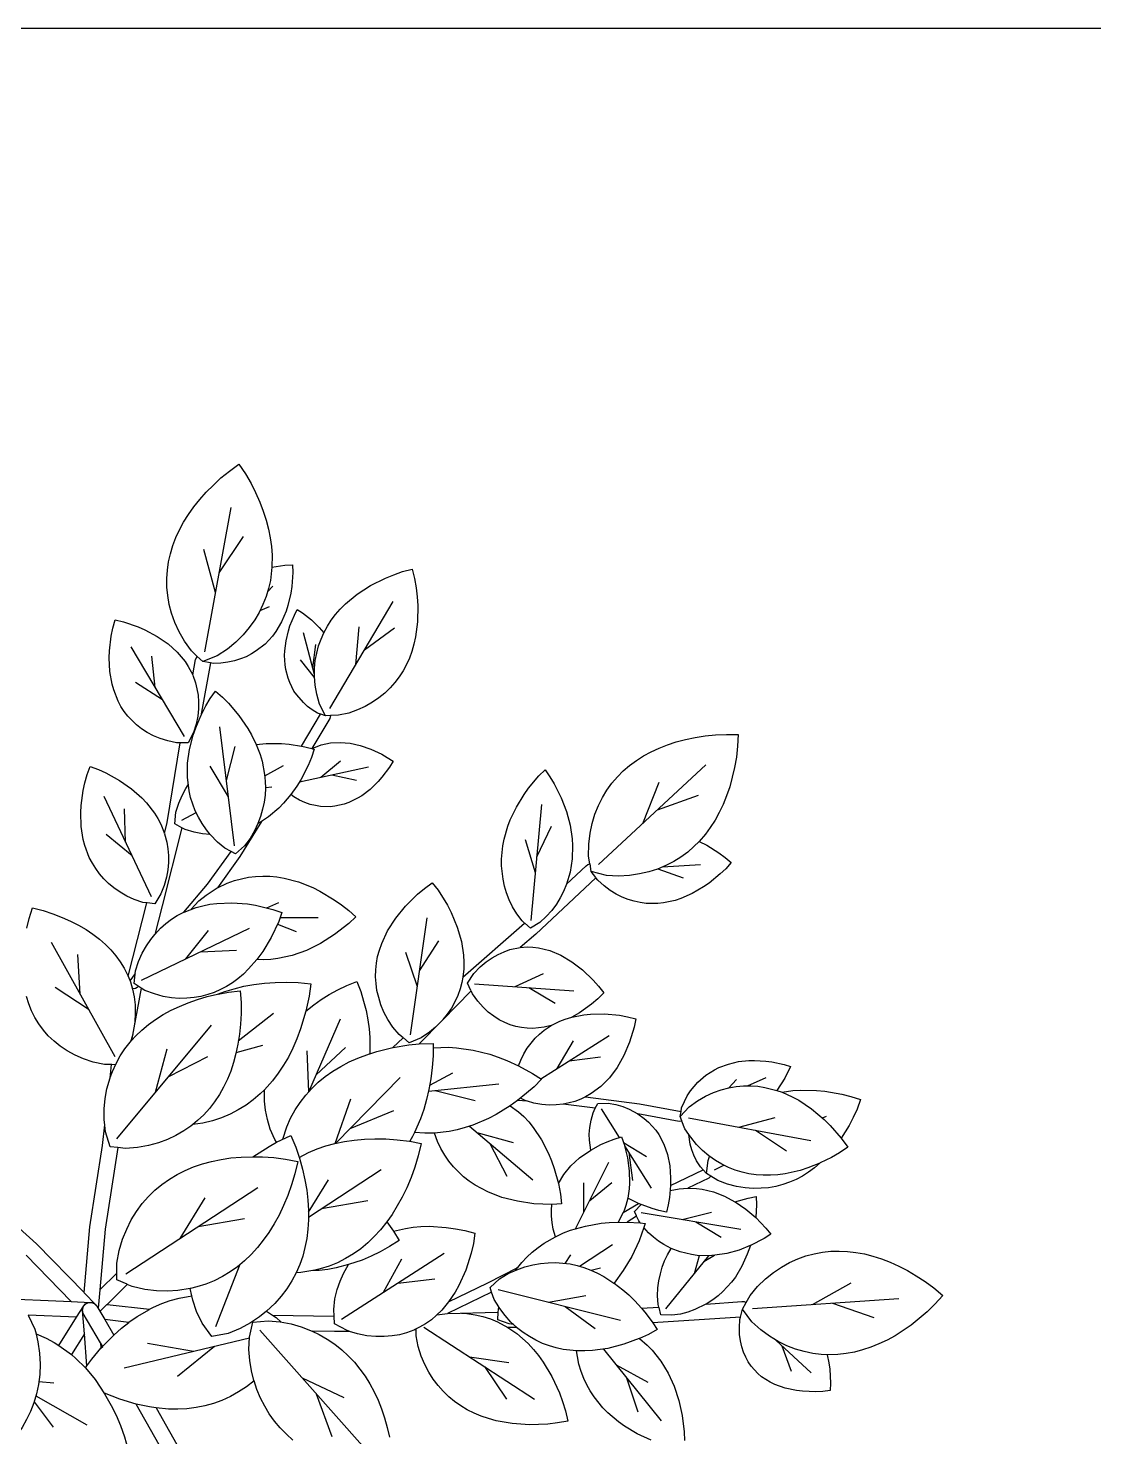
# Model space of a CAD drawing. Header units: millimetres. Extents: x 488786 to 747986, y 25193 to 95000.
# Drawn here: x 580394 to 581064, y 82563 to 83449 of the extents above; entities that cross this region are included whole.
import ezdxf

# ---------------------------------------------------------------- set-up
doc = ezdxf.new("R2010")
doc.units = ezdxf.units.MM
for name, color, linetype in [('10. ETC', 251, 'Continuous'), ('6. FUR1', 181, 'Continuous'), ('8. FUR-L', 74, 'Continuous')]:
    doc.layers.add(name, color=color, linetype=linetype)
doc.layers.add('7. FUR2', color=241, linetype='Continuous', lineweight=5)

# ---------------------------------------------------------------- blocks, each defined once
blk = doc.blocks.new('YUHIHA_Accessory_Plant_Shrub_A_Plan')
at = {"layer": '6. FUR1'}
for points in [[(-40.9, 9.7), (7.7, 7.6), (-20.7, 36.8)], [(-53.6, 79.4), (-14.1, 43.9), (15.8, 13.2), (19.5, 54.5), (27.4, 105.7), (28.8, 118.7), (28.5, 122), (28.5, 128.9), (29.1, 135.3), (30.2, 141.4), (32.2, 148.4), (33.1, 156.7), (28.6, 156.8), (21.6, 158.2), (15.5, 160.2), (10.1, 162.6), (5.2, 165.3), (0.8, 168.2), (-3.1, 171.4), (-6.7, 174.8), (-9.8, 178.4), (-12.6, 182.2), (-15.1, 186.2), (-17.2, 190.5), (-18.9, 194.9), (-20.4, 199.4)], [(-20.3, 242.4), (-18.7, 248.6), (-16.6, 255.2), (-9.9, 253.5), (-3.8, 251.6), (2, 249.3), (7.3, 246.9), (12.3, 244.3), (17.1, 241.6), (21.4, 238.7), (25.5, 235.5), (29.3, 232.2), (32.7, 228.8), (35.8, 225.1), (38.6, 221.3), (41, 217.3), (43.5, 212.2), (55.3, 258.4), (52.8, 258.7), (47.3, 260.6), (42.6, 262.7), (38.4, 265.1), (34.6, 267.8), (31.2, 270.6), (28.2, 273.6), (25.5, 276.7), (23.1, 280), (21, 283.4), (19.1, 286.9), (16.3, 294.4), (15.3, 298.3), (14, 306.5), (13.8, 315.2), (14, 319.7), (15.3, 329.1), (16.3, 334), (17.7, 339.1), (19.6, 344.3), (24.8, 342.4), (29.5, 340.2), (38.1, 335.4), (45.6, 330.2), (52.1, 324.4), (55, 321.4), (60, 314.9), (62.1, 311.5), (64, 308), (66.3, 302), (68.1, 309), (76.3, 359.2), (74, 359.2), (68.5, 360.4), (63.7, 361.9), (59.4, 363.6), (55.5, 365.7), (52, 368), (48.8, 370.4), (46, 373.1), (43.4, 375.9), (41.1, 378.9), (39, 382), (37.2, 385.3), (34.5, 392.4), (33.4, 396.1), (32, 404), (31.6, 412.5), (31.8, 416.9), (32.9, 426.3), (33.9, 431.2), (35.3, 436.4), (40.5, 435.2), (49.9, 432), (54.1, 430.2), (61.8, 426.1), (68.6, 421.4), (74.4, 416.1), (79.3, 410.3), (81.3, 407.2), (84.1, 401.8), (85.9, 411.6), (87, 413.5), (83.4, 416.9), (78.9, 423), (75.5, 429), (72.9, 434.8), (70.8, 440.6), (69.4, 446.2), (68.4, 451.7), (67.9, 457.1), (67.8, 462.5), (68.2, 467.8), (68.9, 473), (70.1, 478.1), (71.6, 483.2), (73.5, 488.2), (75.8, 493.1), (78.4, 498), (81.4, 502.8), (84.8, 507.5), (88.5, 512.2), (92.6, 516.8), (97.1, 521.3), (101.9, 525.8), (107.2, 530.1), (113.2, 534.4), (117.3, 528.3), (120.8, 522.3), (123.7, 516.5), (126.3, 510.6), (128.5, 504.9), (130.3, 499.2), (131.8, 493.6), (132.9, 488), (133.7, 482.6), (134, 477.1), (133.9, 469.6), (142.1, 470.9), (146.9, 471.1), (147, 466.3), (146.4, 457.5), (145.8, 453.3), (143.9, 445.6), (142.8, 441.9), (139.9, 435.2), (136.3, 429.1), (134.3, 426.3), (129.6, 421.2), (124.1, 416.9), (121, 415), (117.8, 413.3), (114.2, 411.9), (110.4, 410.7), (106.3, 409.8), (101.8, 409.2), (96.9, 409.1), (95.3, 409.4), (89.3, 376.1), (92.4, 382.3), (95.2, 386.9), (98.4, 391.7), (102.8, 387.9), (106.6, 384), (113.2, 376.2), (118.7, 368.2), (121.1, 364.1), (124, 358.1), (130.4, 358.7), (139.9, 358.6), (144.8, 358.2), (152.6, 357), (164.5, 377.1), (162.7, 377.8), (159.2, 379.8), (156.3, 382), (153.7, 384.4), (149.5, 389.2), (147.8, 391.7), (145.1, 397), (144.1, 399.7), (142.6, 405.3), (142.2, 408.1), (141.8, 414), (142, 417), (142.8, 423.2), (144.3, 429.6), (145.3, 432.8), (148.1, 439.5), (149.9, 443), (153.2, 440.9), (158.8, 436.4), (163.7, 431.7), (166.6, 428.4), (168.8, 432.5), (171.2, 436.2), (173.9, 439.8), (176.9, 443.2), (180.2, 446.5), (187.5, 452.6), (195.9, 458), (205.4, 462.7), (210.6, 464.9), (216.1, 466.8), (222.2, 468.4), (223.7, 462.4), (224.6, 456.6), (225.3, 451), (225.6, 445.6), (225.4, 435.3), (224.2, 425.7), (223.2, 421.1), (221.9, 416.6), (220.4, 412.4), (218.5, 408.3), (216.4, 404.3), (214, 400.6), (211.3, 397), (208.2, 393.6), (204.9, 390.3), (201.2, 387.4), (197.1, 384.6), (192.6, 382), (187.7, 379.8), (182.2, 377.8), (175.8, 376.4), (170.7, 376.2), (170.3, 374.5), (159.1, 355.5), (159.3, 355.5), (165, 357.8), (170.8, 359.1), (176.9, 359.4), (183.1, 358.9), (189.5, 357.4), (196.2, 355.1), (203, 351.9), (206.5, 349.9), (210.1, 347.5), (207.8, 343.8), (203.1, 337.5), (200.7, 334.7), (195.7, 329.8), (190.4, 325.8), (187.8, 324.2), (182.2, 321.5), (179.4, 320.5), (173.6, 319.2), (170.6, 318.9), (164.5, 319.1), (161.3, 319.6), (158, 320.4), (154.7, 321.6), (151.3, 323.1), (147.8, 325.1), (145.8, 326.6), (141.2, 321.1), (138.2, 318), (131.7, 312.5), (127.4, 309.7), (113.7, 287.6), (99.7, 267.8), (105.8, 270.8), (110.3, 272.4), (114.7, 273.6), (119.2, 274.5), (123.7, 275.1), (128.2, 275.3), (132.6, 275.2), (137.1, 274.7), (141.6, 274), (150.6, 271.6), (159.6, 268), (164.1, 265.8), (173.1, 260.4), (177.6, 257.2), (182.2, 253.7), (186.7, 249.6), (182.2, 245.4), (173.3, 238.5), (164.5, 232.9), (155.6, 228.5), (146.6, 225.3), (137.7, 223.4), (133.2, 222.8), (128.8, 222.6), (124.4, 222.7), (119.2, 216.8), (116, 213.6), (112.6, 210.7), (109.1, 208.1), (105.4, 205.8), (101.6, 203.8), (97.7, 202.1), (93.6, 200.7), (89.3, 199.6), (85, 198.8), (80.4, 198.4), (75.6, 198.3), (70.7, 198.7), (65.5, 199.6), (60, 201.1), (54.1, 203.3), (51.8, 204.8), (45.7, 171.9), (48.3, 174.8), (52.1, 178.4), (56.3, 181.9), (60.7, 185.1), (65.5, 188.1), (70.5, 190.8), (75.8, 193.3), (81.3, 195.6), (87.2, 197.7), (93.3, 199.4), (99.8, 201), (104.4, 202.7), (110.2, 204.4), (116.3, 205.9), (122.6, 207), (129.2, 207.9), (136, 208.4), (143.1, 208.6), (150.5, 208.3), (158.3, 207.5), (157.3, 199.7), (155.3, 190.3), (160.3, 194.3), (164.9, 197.6), (169.9, 200.7), (175.3, 203.7), (181, 206.5), (187.3, 209), (189.8, 202.7), (191.6, 196.5), (193.1, 190.6), (194.2, 184.8), (195, 179.2), (195.5, 173.7), (195.5, 163.5), (200, 164.9), (210, 167.4), (216.5, 173.4), (214, 175.5), (210, 180.3), (206.9, 185.1), (204.4, 189.7), (202.5, 194.3), (201.1, 198.8), (200, 203.2), (199.4, 207.6), (199.1, 211.9), (199.2, 216.2), (199.7, 220.4), (200.4, 224.6), (201.6, 228.7), (203, 232.8), (206.7, 240.8), (211.8, 248.7), (218, 256.4), (225.5, 263.9), (229.8, 267.5), (234.7, 271.1), (238.4, 266.3), (244.3, 256.9), (246.7, 252.3), (250.5, 243.1), (253.1, 234.2), (254.5, 225.4), (254.7, 221.1), (254.6, 216.8), (254, 211.7), (292.8, 245.6), (291.3, 247), (287.9, 251.5), (285.3, 256), (283.2, 260.4), (281.5, 264.7), (280.3, 269), (279.3, 273.3), (278.4, 281.8), (278.4, 286), (279.1, 294.3), (279.9, 298.4), (282.3, 306.6), (283.8, 310.7), (287.7, 318.7), (292.5, 326.6), (295.3, 330.6), (301.8, 338.4), (305.7, 342.2), (308.8, 337.7), (311.4, 333.3), (315.8, 324.5), (319.1, 315.8), (321.4, 307.2), (322.7, 298.7), (323, 294.5), (322.8, 286.1), (321.5, 277.8), (319.2, 270.2), (331.5, 281.7), (332.7, 282.5), (333.9, 282.9), (333.1, 287.8), (333.2, 295.4), (334, 302.2), (335.3, 308.4), (337.1, 314.3), (339.3, 319.7), (341.8, 324.7), (344.6, 329.3), (347.8, 333.7), (351.2, 337.7), (354.9, 341.4), (358.9, 344.9), (363.2, 348), (367.7, 350.9), (372.4, 353.5), (377.5, 355.8), (382.7, 357.9), (388.2, 359.7), (394, 361.2), (400, 362.5), (406.3, 363.4), (412.9, 364.1), (419.8, 364.4), (427.1, 364.3), (426.8, 356.9), (426, 350.1), (424.8, 343.6), (423.4, 337.4), (421.8, 331.5), (419.8, 325.8), (417.7, 320.4), (415.2, 315.3), (412.6, 310.5), (409.6, 305.9), (406.5, 301.6), (402.6, 297.1), (407.4, 294.7), (415, 289.9), (418.9, 287), (422.8, 283.7), (419.4, 279.9), (415.9, 276.6), (408.9, 270.8), (405.4, 268.4), (398.3, 264.2), (391.1, 261.1), (387.5, 260), (380.2, 258.4), (376.6, 258), (369.2, 258.1), (365.5, 258.6), (361.8, 259.4), (358, 260.5), (354.2, 262), (350.4, 263.9), (346.6, 266.2), (342.8, 269.1), (338.9, 272.7), (337.7, 274.2), (299.8, 238.8), (290.1, 230.3), (294.5, 230.7), (298.1, 230.6), (301.6, 230.1), (308.7, 228.4), (315.6, 225.5), (322.5, 221.4), (329.3, 216.2), (336, 209.7), (339.4, 206), (342.6, 201.7), (338.8, 198), (335, 194.7), (327.4, 189.3), (322.6, 186.5), (330.1, 188), (334.2, 188.4), (343, 188.5), (352.5, 187.7), (357.5, 186.8), (362.7, 185.5), (361.7, 180.2), (358.8, 170.7), (355.2, 162.3), (351, 154.9), (346.2, 148.4), (340.8, 142.9), (334.8, 138.4), (331.2, 136.3), (365.2, 131.9), (391.2, 127.1), (391.6, 129.5), (393.3, 133.5), (395.1, 137.1), (397.2, 140.2), (401.7, 145.6), (406.8, 150), (412.2, 153.4), (415, 154.8), (421, 157), (427.3, 158.5), (433.9, 159.2), (437.4, 159.3), (444.6, 158.9), (448.3, 158.4), (456, 156.8), (460, 155.5), (456.4, 148.1), (451.4, 140.4), (454.8, 139.2), (461.6, 140.3), (466.4, 140.6), (476.4, 140.4), (481.6, 139.9), (492.4, 138), (498.1, 136.6), (504, 134.6), (501.9, 128.7), (499.5, 123.3), (496.9, 118.3), (492, 110.3), (496.1, 104.6), (490.9, 101.1), (485.9, 98.2), (478.8, 94.8), (475.1, 91.6), (471.4, 88.9), (467.6, 86.5), (463.6, 84.4), (459.5, 82.7), (455.3, 81.2), (450.9, 80), (446.3, 79.2), (441.6, 78.8), (436.6, 78.7), (431.5, 79.1), (426.1, 80), (420.4, 81.4), (414.4, 83.7), (410, 86.4), (408.7, 85.2), (395.5, 78.9), (401, 78.7), (404.6, 78.2), (411.7, 76.5), (418.6, 73.8), (425.1, 70.4), (433.4, 72.7), (438.5, 73.7), (438.7, 68.5), (438.2, 60.4), (444.6, 53.8), (447.7, 49.9), (443.6, 47.3), (434.8, 42.8), (432.9, 37.3), (429.5, 29.8), (425.4, 23), (423, 19.8), (417.6, 13.9), (414.5, 11.2), (411.3, 8.7), (407, 6), (429.5, 7.6), (430.9, 7.5), (432.2, 7), (434.6, 11.3), (439.4, 17.1), (444.4, 21.9), (449.4, 25.9), (454.4, 29.3), (459.5, 32.1), (464.6, 34.4), (469.7, 36.3), (474.9, 37.6), (480.1, 38.6), (485.4, 39.2), (490.6, 39.3), (495.9, 39.1), (501.2, 38.5), (506.6, 37.5), (511.9, 36.1), (517.3, 34.4), (522.7, 32.3), (528.2, 29.9), (533.6, 27), (539.1, 23.8), (544.7, 20.2), (550.2, 16.1), (555.8, 11.4), (550.9, 5.9), (546, 1.1), (541, -3.2), (536, -7.2), (531, -10.7), (525.9, -13.9), (520.8, -16.7), (515.7, -19.1), (510.6, -21.2), (505.4, -22.9), (500.3, -24.2), (495.1, -25.2), (489.8, -25.8), (483.1, -25.9), (484.2, -31), (484.8, -35), (485.3, -43.7), (485.1, -48.5), (480.4, -49), (475.9, -49.2), (467.6, -48.9), (463.8, -48.4), (456.7, -46.9), (450.2, -44.6), (447.3, -43.1), (441.9, -39.7), (439.5, -37.7), (435.3, -33), (433.5, -30.3), (431.9, -27.4), (430.5, -24.3), (429.4, -20.9), (428.6, -17.2), (428, -13.1), (427.9, -8.7), (428.2, -3.7), (428.6, -2.2), (373.5, -5.9), (376.2, -10.1), (370.8, -13.1), (365, -15.7), (370, -19.9), (373.1, -23.1), (378.6, -29.9), (383.1, -37.5), (386.9, -45.7), (389.8, -54.6), (391.9, -64.2), (393.1, -74.4), (393.3, -79.9)], [(372.5, -79.7), (363.6, -75.6), (355.6, -70.8), (351.9, -68.2), (345.1, -62.4), (342, -59.2), (336.5, -52.4), (334.1, -48.7), (331.9, -44.8), (330, -40.8), (328.4, -36.5), (327, -31.9), (326, -27.1), (325.5, -23.4), (317.1, -22.5), (312.7, -21.6), (308.4, -20.3), (304.1, -18.8), (299.9, -16.8), (295.9, -14.5), (291.9, -11.9), (287.8, -8.7), (282.2, -8.7), (288, -12.6), (291.6, -15.6), (295.1, -18.9), (298.5, -22.5), (301.6, -26.4), (304.6, -30.5), (310, -39.6), (314.7, -49.8), (316.7, -55.3), (318.6, -61.2), (320.1, -67.6), (313.6, -68.8), (307.5, -69.5), (301.6, -69.8), (295.9, -69.9), (285.1, -69.2), (274.9, -67.4), (270.1, -66.1), (265.5, -64.5), (261.1, -62.6), (256.8, -60.5), (252.7, -58), (248.8, -55.3), (245.2, -52.3), (241.7, -48.9), (238.4, -45.2), (235.4, -41.2), (232.6, -36.8), (230.1, -32), (227.8, -26.7), (226, -20.8), (224.7, -14.1), (224.7, -10.3), (223.2, -10.4), (218.6, -12.1), (214.2, -13.3), (209.5, -14.1), (204.5, -14.5), (199.3, -14.4), (193.7, -13.9), (187.8, -12.7), (182.8, -11.2), (173.2, -11.3), (159.2, -11.1), (163.6, -13.2), (168.7, -16.1), (173.4, -19.3), (177.8, -22.8), (181.9, -26.6), (185.8, -30.6), (189.3, -34.9), (192.5, -39.4), (195.5, -44.2), (198.2, -49.2), (200.7, -54.5), (202.9, -60), (204.8, -65.7), (206.4, -71.6), (207.8, -77.8)], [(147.1, -79.7), (143, -75.9), (139.1, -71.9), (135.6, -67.6), (132.3, -63.1), (129.4, -58.3), (126.8, -53.2), (124.5, -47.8), (122.7, -42.3), (118, -46), (113, -49.3), (107.8, -52.2), (102.5, -54.6), (97.2, -56.5), (91.8, -58), (86.2, -59.1), (80.5, -59.9), (74.8, -60.1), (68.9, -60.1), (61.1, -59.3), (77.9, -89)], [(69.3, -93.6), (48.6, -56.9), (38.3, -53.9), (28.7, -50), (28.7, -50.5), (32.9, -57.8), (35.9, -64), (38.7, -70.5), (41.2, -77.5), (43.4, -85)]]:
    blk.add_lwpolyline(points, dxfattribs=at)
for points in [[(64.9, 256.6), (60.3, 238.6), (63.9, 242.4), (67.2, 245.4), (70.7, 248.1), (74.4, 250.4), (78.6, 252.6), (93.5, 270.1), (108.2, 290.7), (104.4, 292.8), (99.8, 296.5), (95.2, 301.4), (90.2, 301.9), (85, 302.9), (79.4, 304.6), (77.3, 305.7)], [(241, 184.5), (226.5, 169.7), (235.4, 170), (235.4, 167.2), (244.9, 167.6), (250.1, 167.3), (260.5, 165.8), (271, 163.2), (276.3, 161.4), (281.6, 159.3), (289.1, 155.9), (290.4, 159.4), (292.3, 163.4), (294.5, 166.9), (296.9, 170.2), (299.4, 173.2), (302.2, 175.9), (305.1, 178.3), (309.6, 181.2), (305.2, 180.2), (301.6, 179.7), (298, 179.4), (294.4, 179.5), (290.9, 179.9), (287.3, 180.7), (283.8, 181.7), (280.4, 183.1), (276.9, 184.9), (273.4, 187.1), (270, 189.7), (266.7, 192.8), (263.4, 196.6), (260.1, 201.1), (259.2, 203.1)], [(83, 118), (78.5, 114.9), (73.6, 112), (68.3, 109.5), (62.6, 107.4), (56.4, 105.7), (49.5, 104.4), (41.9, 103.9), (37, 104.5), (29.1, 53.2), (25.7, 14.9), (36.4, 25.5), (36.3, 31.7), (37.9, 39.7), (40, 46.8), (42.6, 53.2), (45.5, 59), (48.8, 64.3), (52.4, 69.2), (56.3, 73.6), (60.4, 77.6), (64.8, 81.3), (69.5, 84.6), (74.3, 87.5), (79.4, 90), (84.7, 92.3), (90.2, 94.2), (96, 95.7), (102, 97), (108.1, 97.9), (114.5, 98.4), (122, 98.7), (132.1, 105.2), (136.8, 107.8), (135.7, 109.5), (132.9, 116), (131.1, 122.2), (129.9, 128), (129.2, 133.6), (129.2, 140.8), (126.5, 138.2), (122.2, 134.5), (117.7, 131.2), (112.8, 128.1), (107.7, 125.5), (102.3, 123.2), (96.5, 121.3), (90.5, 119.9), (84.2, 118.9)], [(289, 126.9), (292.3, 123.9), (295.4, 120.6), (298.3, 117.1), (303.5, 109.4), (307.9, 100.8), (309.8, 96.2), (311.5, 91.3), (314.1, 81.9), (317.6, 87.6), (322, 93), (327.4, 97.9), (334.5, 102.8), (333.6, 109), (333.5, 112.9), (333.8, 117.1), (334.6, 121.6), (335.9, 126.4), (337.3, 129.2), (317, 131.8), (312.6, 131.3), (308.2, 131.2), (303.6, 131.6), (298.6, 132.4), (294.6, 133.6), (288.3, 134), (283.8, 130.8)], [(368.1, 122.8), (370.8, 120.5), (375.3, 115.4), (377.2, 112.6), (380.4, 106.6), (382.6, 100.1), (384.1, 93), (384.6, 85.4), (384.6, 80.6), (405.1, 90.5), (403.4, 92.3), (401, 96), (399.3, 99.6), (398, 103.1), (397, 106.5), (396.1, 112.7), (393.7, 116.3), (391.8, 121.1), (390, 120.9), (364, 125.7)], [(222.3, 111.5), (220.6, 108.4), (227.7, 107), (226, 99.3), (223.8, 92.2), (221.4, 85.6), (218.8, 79.2), (215.9, 73.3), (212.8, 67.7), (209.5, 62.4), (206.2, 57.7), (210.4, 51.8), (217.9, 53.6), (222.7, 54.4), (227.6, 54.8), (232.8, 54.9), (243.6, 54.2), (249.3, 53.4), (255.3, 52.2), (261.6, 50.5), (260.6, 44), (259.2, 38.1), (255.8, 27.3), (251.5, 17.7), (249.1, 13.4), (245, 7.3), (269.7, 19.3), (288.5, 29), (291, 32.1), (294.3, 35.5), (297.7, 38.7), (301.3, 41.6), (305.1, 44.2), (312.2, 48.3), (310.8, 53.2), (310.1, 57.3), (309.7, 61.3), (309.7, 65.1), (310, 68.7), (298.7, 69.1), (288.3, 70.7), (278.6, 73.1), (269.8, 76.5), (261.7, 80.8), (258, 83.3), (254.5, 86.1), (251.2, 89.1), (248.1, 92.3), (245.2, 95.9), (242.6, 99.7), (240.2, 103.8), (238.1, 108.2), (236.1, 113.6), (230.1, 113.5), (223.6, 114)], [(355.5, 64.9), (354.9, 63.5), (364.5, 69.3), (357.8, 72.7), (356.6, 68.1)], [(376.9, 5.7), (376.5, 11.1), (376.7, 16.1), (377.3, 20.7), (378.2, 25.1), (379.4, 29.2), (380.9, 33.1), (382.7, 36.9), (385, 41), (380.5, 43.4), (377.1, 45.5), (373.9, 48), (370.7, 50.9), (367.8, 54.1), (364.8, 45.7), (360.2, 35.9), (354.9, 27.1), (349.1, 19.2), (354.6, 15), (358.4, 11.7), (362.1, 8), (366.3, 3.4), (377.3, 4)], [(365.6, 57.1), (364.6, 58.4), (363.2, 61.3), (357.4, 57.6)], [(172.8, 2.5), (173.6, 9.2), (175, 15.2), (176.8, 20.4), (178.9, 25.2), (182.1, 30.8), (174.3, 28.7), (169, 27.8), (163.7, 27.2), (159.7, 27), (152.2, 25.8), (149.2, 25.6), (146.5, 20.5), (143.4, 15.6), (139.8, 10.9), (135.8, 6.4), (130.6, 1.5), (134.4, -0.9), (173, -1.6)], [(59.4, 4), (64.7, 6.3), (70, 8.2), (75.5, 9.8), (83.6, 11.2), (82.6, 15.8), (74.7, 14.5), (68.2, 14.1), (61.3, 14.3), (54, 15.2), (46, 17), (43, 18.3), (30.3, 5.8), (57, 2.7)], [(276, 0.9), (276.3, 0.9), (276.6, 4.2), (273.8, 8.8), (272.1, 13.5), (244.4, 0.1)], [(-15.2, -9.8), (-14.4, -12.8), (-8.1, -15.5), (-3.1, -18.1), (0, -20.1), (11.1, -2.3), (-19.3, -1)], [(28.8, -3.8), (34.5, -13.5), (39.3, -9.2), (43.9, -5.6)], [(10.7, -28.2), (16.6, -34.2), (17.6, -32.8), (16, -12.8), (7.8, -25.8)], [(26.4, -21.8), (27.5, -20.7), (26.2, -18.4)]]:
    blk.add_lwpolyline(points, close=True, dxfattribs=at)
at = {"layer": '8. FUR-L'}
for points in [[(91.7, 416.4), (108.2, 507.1)], [(100.8, 466.1), (116, 489)], [(98.5, 453.7), (91.2, 480.7)], [(133.9, 469.6), (133, 461.3), (131.8, 456.1), (130.3, 451.1), (128.3, 446.1), (125.9, 441.2), (123.1, 436.4), (119.7, 431.6), (115.8, 427), (111.2, 422.5), (105.9, 418.1), (99.6, 413.9), (90.5, 410.2)], [(131.2, 454.1), (134.5, 457.7)], [(126.5, 442.3), (132.4, 444.9)], [(170.3, 380.7), (210.2, 448.1)], [(160.7, 402), (153.8, 428.3)], [(167.6, 376.1), (163.8, 383.5), (162.1, 389.7), (161.1, 395.4), (160.7, 400.9), (160.8, 406.1), (161.2, 411), (162.1, 415.6), (163.3, 420.1), (164.8, 424.4), (166.6, 428.3)], [(186.7, 408.4), (188.8, 432)], [(192.1, 417.6), (211, 431.4)], [(78.9, 363.1), (45.4, 419.4)], [(159.6, 406.2), (161.5, 421)], [(60.6, 394), (58.5, 413.6)], [(90.5, 410.2), (87, 413.5)], [(90.5, 410.2), (90.5, 410.2)], [(95.3, 409.4), (90.5, 410.2)], [(160.7, 400.3), (151.9, 411.3)], [(84.1, 401.7), (85.9, 396.9), (86.8, 393), (87.5, 389.1), (87.8, 384.9), (87.8, 380.5), (87.3, 375.9), (86.3, 370.9), (84.7, 365.6), (81.2, 359.2)], [(65.2, 386.2), (48.2, 397.1)], [(95.1, 301.5), (92.8, 304.3), (90, 308.3), (87.7, 312.3), (85.7, 316.4), (84.1, 320.6), (82.8, 324.8), (81.8, 329), (80.8, 337.5), (80.9, 346.2), (82.1, 355), (84.5, 364), (86, 368.5), (89.2, 376.1)], [(167.6, 376.1), (164.6, 377.1)], [(170.7, 376.2), (167.6, 376.1), (167.6, 376.1)], [(167.6, 376.1), (167.6, 376.1)], [(110.4, 294.3), (101.2, 369.1)], [(81.2, 359.2), (76.4, 359.2)], [(105.4, 335.3), (110.9, 356.8)], [(124, 358.1), (126.5, 351.8), (127.7, 347.6), (129.3, 339.2), (129.7, 334.9), (129.8, 330.5), (129.6, 326.2), (129, 321.8), (128.1, 317.3), (126.8, 312.8), (125.1, 308.3), (122.9, 303.7), (120.2, 299), (116.6, 294.2), (111, 289.2)], [(159.4, 355.4), (160.6, 355.1), (158.8, 349.8), (156.7, 344.8), (152.1, 335.9), (149.6, 331.8), (145.8, 326.6)], [(152.7, 357), (159, 355.5)], [(164.7, 337.4), (177, 347.7)], [(106.6, 325.1), (95.2, 344.5)], [(129.4, 338.4), (141.3, 344.8)], [(151.2, 334.5), (194.7, 344.1)], [(171.6, 339), (187.1, 335.6)], [(339.4, 282.5), (406.8, 345.3)], [(72.8, 308.1), (73.6, 315.5), (75.3, 321.1), (77.4, 326), (79.7, 330.4), (81.3, 332.7)], [(129.8, 331), (133.8, 331.4)], [(367.1, 308.3), (377.4, 334.3)], [(58.1, 262.1), (28.5, 325.3)], [(296.9, 247.4), (303.6, 320.2)], [(376.4, 316.9), (402.2, 326.2)], [(41.9, 296.7), (41.2, 317.6)], [(77.2, 310.4), (86.3, 315.3)], [(46, 288.1), (29.6, 301.5)], [(66.3, 301.9), (67.8, 296.6), (68.5, 292.5), (68.8, 288.2), (68.8, 283.9), (68.4, 279.2), (67.6, 274.5), (66.2, 269.4), (64.1, 264), (60.2, 257.8)], [(77.2, 305.7), (72.8, 308.1)], [(127.3, 309.6), (125.1, 308.3)], [(300.6, 287.3), (309.8, 306.6)], [(299.7, 277.3), (293.4, 298)], [(402.6, 297.1), (399.3, 293.8), (395.4, 290.4), (391.1, 287.2), (386.6, 284.4), (381.7, 281.9), (376.5, 279.7), (371, 277.9), (365.1, 276.6), (358.8, 275.7), (351.9, 275.3), (344.3, 275.7), (334.8, 278.2)], [(111, 289.2), (108.3, 290.7)], [(334.8, 278.2), (334, 282.9)], [(334.8, 278.2), (334.8, 278.2)], [(337.7, 274.3), (334.8, 278.2)], [(376.7, 279.8), (392.5, 274.2)], [(379.5, 281), (403.4, 282.5)], [(83.2, 254.4), (88, 259.6), (92.5, 263.2), (96.9, 266.2), (99.6, 267.8)], [(319.2, 270.1), (317.3, 265.6), (315.2, 261.6), (312.8, 257.6), (309.9, 253.7), (306.5, 249.8), (302.4, 246), (296.5, 242.4)], [(60.2, 257.8), (55.4, 258.4)], [(78.7, 252.6), (86.2, 255.5), (90.5, 256.6), (94.8, 257.5), (99.3, 258.1), (108.7, 258.4), (118.6, 257.7), (123.7, 256.9), (134.5, 254.3), (140.2, 252.3), (138.2, 246.7), (133.5, 236.6), (128.2, 227.8), (124.4, 222.8)], [(130.8, 255.3), (138.2, 258.7)], [(139.1, 249.1), (163, 249.3)], [(221, 175.3), (231.6, 248.9)], [(52, 209.8), (119.8, 242.5)], [(79.8, 223.2), (94.1, 241.1)], [(137.5, 245), (149.2, 240.4)], [(296.5, 242.4), (292.9, 245.6)], [(35.3, 161.5), (-4.6, 233.5)], [(47.3, 207.6), (48.2, 215.6), (50.1, 221.5), (52.4, 226.7), (55, 231.3), (57.7, 235.4), (60.2, 238.5)], [(226.8, 215.7), (238.8, 234.5)], [(13.4, 200.9), (11.9, 225.9)], [(89.1, 227.7), (111.6, 228.6)], [(225.4, 205.6), (218.2, 227.2)], [(257, 207.8), (261, 214), (264.9, 218.1), (268.7, 221.3), (272.5, 223.9), (276.2, 226), (279.9, 227.7), (283.6, 229), (290, 230.3)], [(44.7, 209.3), (48.1, 214)], [(287, 205.7), (304.8, 213.9)], [(18.9, 191.1), (-2.3, 205.1)], [(43.5, 212.2), (44.9, 208.7), (46.3, 204.1), (47.3, 199.3), (47.9, 194.2), (48, 189), (47.7, 183.4), (47.3, 181)], [(50, 205.9), (49.2, 205.1), (48.1, 204.5), (47.2, 204.4), (46.1, 204.6)], [(51.7, 204.8), (47.3, 207.6)], [(254, 211.6), (253.4, 208.4), (252.3, 204.3), (250.9, 200.2), (249, 196.2), (246.8, 192.2), (244.1, 188.3), (241.4, 185)], [(259.1, 203.2), (257, 207.8)], [(261.3, 207.5), (323.8, 203.1)], [(295.5, 205.1), (312.1, 195.3)], [(100.1, 201), (106.6, 202.2), (114, 203), (114.5, 195.7), (114.5, 188.7), (114.2, 182.1), (113.5, 175.7), (112.5, 169.6), (111.3, 163.7), (109.8, 158), (108, 152.6), (105.9, 147.4), (103.5, 142.5), (100.9, 137.8), (97.9, 133.3), (94.7, 129.1), (91.1, 125.1), (87.2, 121.4), (84.2, 119)], [(112.8, 171.5), (134.9, 189)], [(155.2, 190.3), (152, 179.1), (149.7, 172.9), (147.1, 167), (144.3, 161.4), (141.2, 156.2), (137.9, 151.2), (134.4, 146.5), (129.2, 140.8)], [(309.6, 181.2), (314.9, 183.9), (318.4, 185.3), (322.5, 186.5)], [(36.3, 109.9), (96, 181.5)], [(157.1, 139.5), (177.1, 185.5)], [(236.8, 180.2), (233, 177.1), (227.8, 173.5), (220.3, 170.3)], [(32.3, 148.6), (33.6, 152.4), (35.9, 157.4), (38.5, 162.1), (41.4, 166.6), (45.7, 171.9)], [(46.4, 175.9), (45.3, 171.5)], [(111.4, 164.3), (128.3, 168.9)], [(210.1, 167.4), (220.1, 169.1), (226.5, 169.7)], [(220.3, 170.3), (216.6, 173.4)], [(303, 147.7), (346, 174.9)], [(313.3, 154.2), (323.6, 171.5)], [(60.8, 139.3), (68, 166.6)], [(69, 149.1), (93.7, 161.8)], [(140.7, 109.7), (143.3, 117.4), (145.7, 122.9), (148.5, 128.1), (151.7, 132.9), (155.2, 137.4), (159, 141.6), (163.1, 145.5), (167.5, 149.1), (172.2, 152.5), (177.2, 155.5), (182.5, 158.3), (188, 160.8), (195.4, 163.5)], [(157.1, 139.5), (156.2, 165.3)], [(161.7, 150.2), (180.3, 167.5)], [(235.4, 167.2), (235.4, 162.1), (234.8, 154.8), (233.9, 147.7), (232.7, 141), (231.2, 134.6), (229.4, 128.4), (227.3, 122.5), (223.6, 114)], [(320.9, 159), (340.5, 161.6)], [(35.5, 156.6), (33.2, 156.7)], [(233.2, 143.8), (247.6, 151.5)], [(289.1, 155.9), (297.9, 151.1), (303.4, 147.4), (298.8, 142.7), (294.1, 138.6), (288.4, 134)], [(174.1, 107.2), (214.5, 148.6)], [(232.5, 140), (276.6, 144.6)], [(390.6, 124), (396.3, 130.1), (401.5, 133.9), (406.6, 136.8), (411.6, 139), (416.4, 140.7), (421.2, 142), (425.9, 142.8), (430.5, 143.2), (435.1, 143.3), (439.6, 143), (444, 142.3), (451.4, 140.4)], [(421.2, 142), (426.1, 147.3)], [(433, 143.2), (444.8, 148.6)], [(173.8, 107.1), (183.5, 135.2)], [(236.5, 140.4), (261.8, 134.1)], [(294.4, 133.6), (293.1, 134), (290.2, 135.5)], [(331.2, 136.3), (328.1, 134.9), (324.5, 133.5), (320.8, 132.5), (317.1, 131.8)], [(454.8, 139.2), (461.1, 136.4), (465.2, 134.2), (473.3, 128.8), (481.2, 122.1), (485, 118.3), (492, 110.3)], [(183.2, 116.5), (210.5, 127.8)], [(283.7, 130.7), (275, 125.3), (270.1, 122.8), (260.3, 118.6), (255.4, 117), (250.4, 115.6), (245.4, 114.6), (236.1, 113.6)], [(337.3, 129.3), (338.8, 132.2)], [(338.8, 132.2), (345.3, 132.3), (350.3, 131.5), (354.6, 130.2), (358.5, 128.7), (364, 125.7)], [(341, 128.8), (352.4, 110.8)], [(390.6, 124), (391.2, 127.1)], [(480.1, 123.1), (482.8, 124.3)], [(32.2, 105), (29.3, 114.4), (28.9, 118.4)], [(258.2, 117.9), (298.1, 84.2)], [(390.6, 124), (390.6, 124)], [(391.8, 121.2), (390.6, 124)], [(395.9, 123.1), (472.9, 108.8)], [(427.5, 117.2), (450.5, 123.3)], [(438.1, 115.3), (457.5, 102.3)], [(136.9, 107.8), (145.8, 112), (148.9, 104.8), (151.2, 97.7), (153.1, 90.9), (154.6, 84.2), (155.8, 77.7), (156.5, 71.3), (156.9, 65.1), (156.9, 59), (156.5, 53.1), (155.8, 47.3), (154.7, 41.6), (153.3, 36.1), (151.4, 30.8), (149.2, 25.7)], [(151, 98.3), (156.9, 101.4), (162.3, 103.6), (167.8, 105.5), (173.6, 107), (179.5, 108.3), (185.7, 109.2), (192.1, 109.7), (198.7, 110), (205.5, 109.9), (212.6, 109.4), (220.5, 108.4)], [(262.8, 114), (285.6, 107.6)], [(271, 107), (281.7, 86.4)], [(334.5, 102.8), (340.8, 106.3), (344.8, 108.1), (349.1, 109.7), (353.7, 111.2), (355.4, 106.6), (356.6, 102.2), (357.5, 97.9), (358.7, 89.8), (358.9, 82.1), (358.7, 78.4), (357.8, 72.7)], [(355, 107.6), (369.4, 98.9)], [(478.6, 94.7), (471, 91.6), (466.2, 90.1), (456.7, 87.9), (452, 87.3), (447.4, 87), (442.9, 87), (438.4, 87.3), (433.9, 87.9), (429.6, 88.9), (425.3, 90.2), (421.1, 91.9), (416.9, 93.9), (412.8, 96.3), (408.8, 99.2), (404.8, 102.6), (401, 106.4), (397.3, 110.9), (396.2, 112.6)], [(37, 104.5), (32.2, 105)], [(122, 98.7), (128, 98.6), (135.1, 98.1), (142.4, 97.2), (150.2, 95.7), (148.4, 88), (146.3, 81), (143.9, 74.3), (141.2, 68), (138.4, 62), (135.3, 56.4), (132, 51.1), (128.5, 46.1), (124.8, 41.5), (120.8, 37.1), (116.7, 33.1), (112.3, 29.5), (107.7, 26.2), (102.8, 23.3), (97.7, 20.7), (92.4, 18.5), (86.8, 16.8), (82.7, 15.8)], [(355.7, 105.5), (372.5, 78.9)], [(358.3, 101.4), (360.7, 83.8)], [(407.3, 88.1), (408.3, 96.3), (409.2, 98.9)], [(156.9, 60.7), (202.7, 90.6)], [(324.9, 53.4), (345.8, 95.2)], [(407.3, 88.1), (405.1, 90.4)], [(412.2, 90.4), (418.2, 93.3)], [(156.9, 63.7), (169.5, 84.2)], [(314.1, 81.8), (315.4, 75.1), (316.1, 69), (310.1, 68.7)], [(330.1, 64), (330, 82.2)], [(333.8, 71.2), (347.7, 82.4)], [(384.6, 80.6), (383.9, 73), (383.2, 68.5), (382, 63.9), (377.3, 64.8), (373, 66.1), (364.5, 69.3)], [(407.3, 88.1), (407.3, 88.1)], [(410, 86.4), (407.3, 88.1)], [(42.1, 25), (125.1, 79.3)], [(76.2, 47.3), (92, 72.9)], [(165.1, 66.1), (194.3, 71.2)], [(384.4, 77.4), (390, 78.5), (395.4, 78.9)], [(138.9, 63.1), (139.3, 63.5)], [(354.9, 63.5), (351.7, 57.6)], [(361.9, 64.2), (366.1, 68.6)], [(363.2, 61.4), (361.9, 64.2)], [(366.2, 63.5), (428.8, 53.1)], [(391.9, 59.2), (410.3, 63.9)], [(425.2, 70.4), (431.9, 65.7), (438.2, 60.5)], [(87.6, 54.8), (116.7, 59.9)], [(206.2, 57.7), (202.3, 52.7), (198.3, 48.4), (194.2, 44.5), (189.8, 40.8), (185.2, 37.5), (180.3, 34.6), (175.2, 32), (169.9, 29.9), (164.3, 28.1), (160, 27.1)], [(312.3, 48.3), (317.4, 50.7), (321.8, 52.4), (331.1, 55), (340.9, 56.8), (346.1, 57.3), (357.3, 57.6)], [(365.6, 57.1), (368.6, 56.7), (367.8, 54.2)], [(400.5, 57.8), (416.5, 48)], [(210.4, 51.8), (213.9, 46), (207.9, 42.1), (202.1, 38.9), (196.3, 36.1), (190.7, 33.7), (182.1, 30.8)], [(177.7, -3.6), (242.2, 38)], [(318.3, 31.6), (322, 36.9)], [(327.4, 29.8), (348.2, 43.4)], [(381.6, 2.9), (408.6, 36.4)], [(434.7, 42.8), (427.7, 40), (420, 37.9), (412.4, 36.7), (408.7, 36.4), (401.4, 36.6), (397.8, 37.1), (390.7, 38.8), (385.1, 41)], [(399.6, 25.3), (402.9, 36.5)], [(405.6, 32.7), (412.3, 36.7)], [(98.7, -8.2), (114, 31)], [(113.6, 29.8), (113.5, 30.5)], [(204.2, 13.5), (215.7, 34.4)], [(271.1, 16.5), (277.1, 21.9), (282.6, 25.2), (287.9, 27.6), (293, 29.4), (298, 30.7), (302.8, 31.6), (307.6, 32), (312.3, 32.1), (316.9, 31.8), (321.4, 31.2), (325.8, 30.2), (330.1, 28.9), (334.4, 27.4), (338.6, 25.5), (342.7, 23.3), (349, 19.2)], [(287.3, 27.3), (288.4, 28.9)], [(334.6, 27.3), (340.6, 28.7)], [(36.4, 21.2), (36.4, 25.4)], [(42.9, 18.4), (36.4, 21.2)], [(213.1, 19.1), (236.3, 21.9)], [(473.9, 5.8), (498.3, 19.4)], [(15.8, 13.1), (23.1, 5.5)], [(25.7, 14.9), (24.6, 3.3)], [(96.2, -14.5), (90.1, -6), (86.6, 1.4), (84.3, 8.4), (83.6, 11.2)], [(272.1, 13.5), (271.1, 16.5)], [(276.3, 15.2), (353.1, -4.2)], [(307.9, 7.2), (331.3, 11.4)], [(436.2, 3.1), (528.1, 9.5)], [(7.7, 7.6), (19.9, 7)], [(11.1, -2.3), (15.6, 4.8)], [(26.1, -18.4), (15.2, 0.1), (14.8, 2.4), (15.5, 4.7), (16.8, 6.1), (18.5, 6.9), (20.4, 7), (22.2, 6.3), (23.8, 4.6), (28.8, -3.8)], [(14.8, 2.6), (14.8, 2.8)], [(14.8, 2.1), (14.8, 2.4)], [(16, -12.8), (14.8, 1.9)], [(14.9, 3.1), (14.9, 3.3)], [(15, 3.5), (15.1, 3.8)], [(15.1, 4), (15.2, 4.2)], [(15.3, 4.4), (15.5, 4.6)], [(15.6, 4.8), (15.7, 5)], [(15.8, 5.1), (15.9, 5.2)], [(15.9, 5.2), (16, 5.4)], [(16.1, 5.5), (16.2, 5.6)], [(16.2, 5.6), (16.4, 5.7)], [(16.4, 5.8), (16.6, 5.9)], [(16.5, 5.9), (16.7, 6)], [(16.8, 6.1), (16.9, 6.2)], [(16.9, 6.2), (17.1, 6.3)], [(17.2, 6.4), (17.3, 6.4)], [(17.3, 6.4), (17.5, 6.5)], [(17.6, 6.6), (17.8, 6.6)], [(17.7, 6.6), (18, 6.7)], [(18.1, 6.8), (18.2, 6.8)], [(18.2, 6.8), (18.4, 6.9)], [(18.5, 6.9), (18.7, 6.9)], [(18.6, 6.9), (18.9, 7)], [(19, 7), (19.1, 7)], [(19.1, 7), (19.4, 7)], [(19.5, 7), (19.6, 7)], [(19.6, 7), (19.8, 7)], [(19.9, 7), (20.1, 7)], [(20.1, 7), (20.3, 7)], [(20.3, 7), (20.4, 7)], [(20.4, 7), (20.6, 6.9)], [(20.5, 6.9), (20.8, 6.9)], [(20.7, 6.9), (20.8, 6.9)], [(20.9, 6.9), (21, 6.8)], [(21, 6.8), (21.2, 6.8)], [(21.2, 6.8), (21.3, 6.7)], [(21.3, 6.7), (21.5, 6.7)], [(21.4, 6.7), (21.7, 6.6)], [(21.6, 6.6), (21.7, 6.5)], [(21.8, 6.5), (21.9, 6.5)], [(21.9, 6.5), (22.1, 6.4)], [(22.1, 6.4), (22.1, 6.3)], [(22.2, 6.3), (22.3, 6.2)], [(22.3, 6.2), (22.5, 6.1)], [(22.5, 6.1), (22.5, 6.1)], [(22.6, 6), (22.7, 5.9)], [(22.7, 6), (22.9, 5.8)], [(22.8, 5.8), (22.9, 5.8)], [(22.9, 5.7), (23.1, 5.6)], [(23, 5.6), (23.2, 5.5)], [(23.2, 5.5), (23.2, 5.4)], [(23.3, 5.4), (23.4, 5.3)], [(23.4, 5.3), (23.4, 5.2)], [(23.4, 5.3), (23.5, 5.1)], [(23.5, 5.1), (23.6, 5.1)], [(23.6, 5), (23.7, 4.9)], [(23.6, 4.9), (23.8, 4.7)], [(23.7, 4.9), (23.7, 4.8)], [(23.8, 4.7), (23.8, 4.7)], [(30.2, 5.8), (25.8, 1.4)], [(44, -5.5), (49.2, -1.9), (56.9, 2.6)], [(130.5, 1.5), (126.2, -2), (120.5, -5.8), (114, -9.4), (106.5, -12.5), (96.2, -14.5)], [(244.9, 7.3), (240.7, 2.1), (237.5, -1), (234.2, -3.9), (230.6, -6.4), (226.8, -8.6), (223.3, -10.3)], [(237.7, -0.8), (244.3, 0.1)], [(253.1, 0.2), (256.5, 0), (261.7, -0.8), (266.6, -1.9), (271.3, -3.4), (275.7, -5.2), (282.2, -8.7)], [(276, -3.9), (276.3, 0.9)], [(287.8, -8.6), (284.2, -5.3), (280.6, -1.3), (276.6, 4.1)], [(318.4, 4.5), (337.2, -9.4)], [(366.3, 3.4), (369.3, -0.2), (373.5, -5.9)], [(378.6, -0.8), (377.4, 3.9)], [(406.9, 6), (399.9, 2.5), (395.5, 0.9), (390.8, -0.3), (385.4, -1.1), (378.6, -0.8)], [(428.6, -2.2), (429.9, 2.7)], [(429.9, 2.7), (432.2, 6.9)], [(429.9, 2.7), (429.9, 2.7)], [(483, -25.9), (479.3, -25.7), (474, -25.1), (468.6, -23.9), (463.2, -22.4), (457.8, -20.3), (452.4, -17.6), (446.9, -14.3), (441.3, -10.2), (435.7, -5.1), (429.9, 2.7)], [(486.5, 6.6), (512.5, -2.5)], [(122.6, -42.2), (121.1, -36), (120, -29.5), (119.5, -22.5), (119.8, -14.9), (122, -5.5)], [(122, -5.5), (131.5, -4.5), (139.2, -5.2), (146, -6.5), (152.3, -8.3), (159.2, -11.1)], [(134.4, -1), (136.7, -2.4), (139.7, -5.3)], [(173.3, -6.5), (173, -1.7)], [(182.6, -11.1), (181.2, -10.7), (173.3, -6.5)], [(229.4, -8.6), (299.1, -53.9)], [(286, -6.9), (283.2, -6.5), (276, -3.9)], [(-14.4, -12.9), (-13.2, -17.7), (-12.2, -25), (-11.9, -31.9), (-12.1, -38.4), (-12.9, -44.6), (-14.2, -50.5), (-15.8, -56.2), (-17.9, -61.6), (-20.4, -66.7), (-23.2, -71.6), (-26.4, -76.3), (-29.9, -80.8), (-33.8, -85), (-38.1, -89), (-42.6, -92.9), (-47.5, -96.5), (-51.6, -99.1)], [(27.5, -20.6), (34.5, -13.5)], [(119.8, -15.5), (41.1, -34.3)], [(126.4, -10.5), (190.8, -83.3)], [(224.7, -10.3), (224.7, -9.6)], [(364.9, -15.7), (355.2, -19.3), (345.2, -21.9), (335.6, -23.3), (330.8, -23.5), (325.5, -23.4)], [(450.8, -16.7), (473, -37.2)], [(0, -20.1), (7.8, -25.8)], [(17.6, -32.8), (20.6, -28.7), (26.4, -21.8)], [(84.7, -23.9), (55.6, -18.9)], [(97.9, -20.7), (74.5, -39.5)], [(342.4, -22.3), (378.7, -67.5)], [(454.7, -20.3), (460.5, -36.2)], [(16.6, -34.2), (22.7, -41.5), (28.7, -50.4)], [(258.1, -27.2), (282.9, -30.8)], [(267.6, -33.4), (281.4, -53.9)], [(350.4, -32.3), (370.3, -43.2)], [(-12.7, -42.7), (-3.2, -43.5)], [(152.9, -40.5), (179.1, -52.8)], [(357, -40.5), (364, -61.8)], [(-14.5, -51.8), (17.5, -70.1)], [(28.6, -50), (28.4, -49.9)], [(161.7, -50.4), (171.6, -77.3)], [(-15.6, -55.5), (-3.6, -71.4)], [(61, -59.3), (57, -58.7), (48.6, -56.9)]]:
    blk.add_lwpolyline(points, dxfattribs=at)

msp = doc.modelspace()

# ---------------------------------------------------------------- linework, layer by layer
at = {"layer": '10. ETC'}
msp.add_line((575900, 83449.08), (584900, 83449.08), dxfattribs=at)

# ---------------------------------------------------------------- block references
at = {"layer": '7. FUR2'}
msp.add_blockref('YUHIHA_Accessory_Plant_Shrub_A_Plan', (580413.6, 82640.34), dxfattribs=at)

doc.saveas('drawing.dxf')
